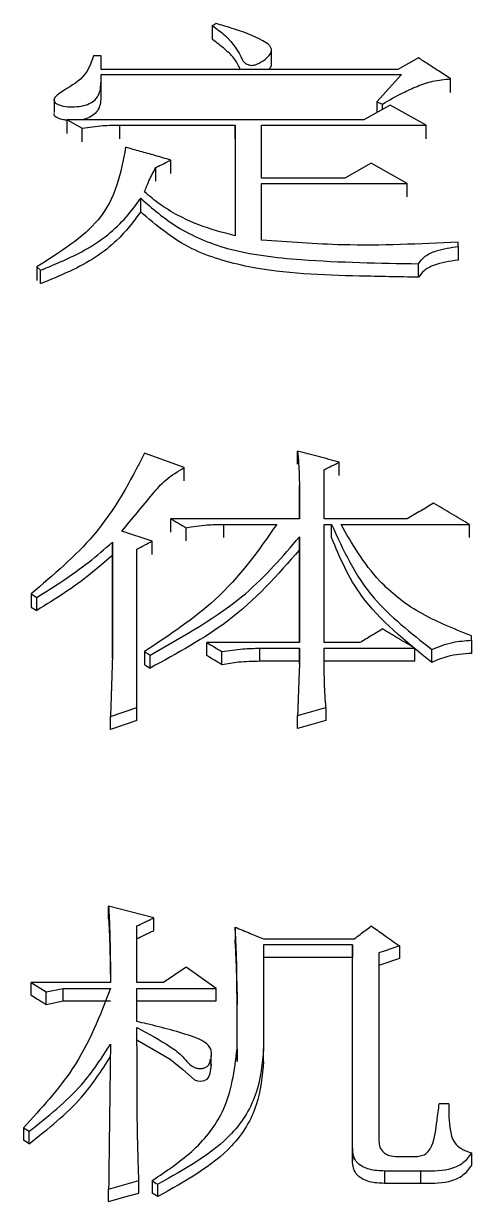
# Model space of a CAD drawing. Header units: millimetres. Extents: x 2003 to 4439, y 563 to 2285.
# Drawn here: x 2510.85 to 2513.41, y 2093.1 to 2099.85 of the extents above; entities that cross this region are included whole.
import ezdxf

# ---------------------------------------------------------------- set-up
doc = ezdxf.new("R2010")
doc.units = ezdxf.units.MM

msp = doc.modelspace()

# ---------------------------------------------------------------- linework, layer by layer
at = {"color": 7, "linetype": 'Continuous', "lineweight": 25}
for p, q in [((2512.269, 2099.6223), (2512.269, 2099.7015)), ((2511.2937, 2099.6661), (2511.2504, 2099.6661)), ((2511.2937, 2099.5883), (2511.2937, 2099.6661)), ((2513.111, 2099.6541), (2512.992, 2099.5883)), ((2511.2936, 2099.5583), (2513.0136, 2099.5583)), ((2512.992, 2099.5883), (2511.2937, 2099.5883)), ((2513.0136, 2099.5583), (2512.873, 2099.4019)), ((2511.2948, 2099.4532), (2511.2948, 2099.5322)), ((2513.2949, 2099.4557), (2513.2949, 2099.5342)), ((2511.026, 2099.4207), (2511.026, 2099.3419)), ((2512.9487, 2099.3838), (2512.7973, 2099.2993)), ((2512.873, 2099.4019), (2512.9054, 2099.3899)), ((2512.873, 2099.4019), (2512.873, 2099.3416)), ((2512.9054, 2099.3597), (2512.9054, 2099.3899)), ((2513.1542, 2099.2691), (2512.9487, 2099.3838)), ((2511.099, 2099.2994), (2511.1855, 2099.251)), ((2512.7973, 2099.2993), (2511.099, 2099.2994)), ((2511.099, 2099.2211), (2511.099, 2099.2994)), ((2511.1855, 2099.1728), (2511.1855, 2099.251)), ((2511.4018, 2099.2691), (2512.0617, 2099.2691)), ((2511.4018, 2099.1905), (2511.4018, 2099.2691)), ((2512.0617, 2099.2691), (2512.0617, 2098.6349)), ((2512.0617, 2099.1909), (2512.0617, 2099.2691)), ((2512.2131, 2099.2691), (2513.1542, 2099.2691)), ((2512.2131, 2098.9655), (2512.2131, 2099.2691)), ((2513.1542, 2099.1909), (2513.1542, 2099.2691)), ((2511.6074, 2098.9485), (2511.6074, 2099.0264)), ((2511.6939, 2098.991), (2511.6939, 2099.069)), ((2512.8405, 2099.0508), (2512.6891, 2098.9655)), ((2513.0461, 2098.935), (2512.8405, 2099.0508)), ((2512.6891, 2098.9655), (2512.2131, 2098.9655)), ((2512.2131, 2098.935), (2513.0461, 2098.935)), ((2512.2131, 2098.6103), (2512.2131, 2098.935)), ((2513.0461, 2098.8572), (2513.0461, 2098.935)), ((2511.5209, 2098.7714), (2511.5209, 2098.8495)), ((2513.3381, 2098.5733), (2513.3381, 2098.598)), ((2513.3381, 2098.5733), (2513.3381, 2098.4956)), ((2513.111, 2098.3974), (2513.111, 2098.4747)), ((2510.9259, 2098.4562), (2510.9259, 2098.3786)), ((2510.9259, 2098.4562), (2510.9475, 2098.4376)), ((2510.9475, 2098.3604), (2510.9475, 2098.4376)), ((2512.4187, 2097.325), (2512.4187, 2097.4011)), ((2511.7696, 2097.3059), (2511.5425, 2097.3884)), ((2512.6567, 2097.2616), (2512.6567, 2097.3376)), ((2511.7696, 2097.2299), (2511.7696, 2097.3059)), ((2512.5701, 2097.0126), (2512.5701, 2097.2932)), ((2512.4295, 2097.2041), (2512.4295, 2097.0126)), ((2512.4295, 2097.1282), (2512.4295, 2097.2041)), ((2512.4295, 2097.0126), (2512.4295, 2097.1282)), ((2512.4295, 2097.0126), (2511.6939, 2097.0127)), ((2513.0461, 2097.0126), (2512.5701, 2097.0126)), ((2511.5858, 2096.8845), (2511.4127, 2096.9422)), ((2511.7805, 2096.8858), (2511.7805, 2096.9615)), ((2511.9968, 2096.9807), (2512.2996, 2096.9807)), ((2511.9968, 2096.905), (2511.9968, 2096.9807)), ((2512.5701, 2096.9806), (2512.6134, 2096.9806)), ((2512.5701, 2096.3034), (2512.5701, 2096.9806)), ((2512.6134, 2096.905), (2512.6134, 2096.9806)), ((2512.6675, 2096.9806), (2513.4031, 2096.9806)), ((2513.4031, 2096.905), (2513.4031, 2096.9806)), ((2511.3586, 2096.8781), (2511.3586, 2096.2123)), ((2511.3586, 2096.8026), (2511.3586, 2096.8781)), ((2511.5858, 2096.809), (2511.5858, 2096.8845)), ((2512.4295, 2096.8347), (2512.4295, 2096.9103)), ((2512.4295, 2096.9102), (2512.4295, 2096.3034)), ((2511.3586, 2096.2122), (2511.3586, 2096.8026)), ((2511.4992, 2095.9314), (2511.4992, 2096.8396)), ((2512.4295, 2096.3034), (2512.4295, 2096.8346)), ((2510.8934, 2096.582), (2510.9259, 2096.5626)), ((2510.8934, 2096.582), (2510.8934, 2096.5069)), ((2510.9259, 2096.4875), (2510.9259, 2096.5626)), ((2510.8934, 2096.5069), (2510.9259, 2096.4875)), ((2513.4139, 2096.3163), (2513.4139, 2096.3423)), ((2513.4139, 2096.3163), (2513.4139, 2096.2415)), ((2511.5424, 2096.2514), (2511.5424, 2096.1767)), ((2512.4295, 2096.3034), (2511.8995, 2096.3034)), ((2511.8995, 2096.2286), (2511.8995, 2096.3034)), ((2511.986, 2096.1766), (2511.986, 2096.2513)), ((2512.2023, 2096.2708), (2512.4295, 2096.2708)), ((2512.2023, 2096.1961), (2512.2023, 2096.2708)), ((2512.4295, 2096.2708), (2512.4295, 2096.1797)), ((2512.4295, 2096.1961), (2512.4295, 2096.2708)), ((2512.7757, 2096.3033), (2512.5701, 2096.3034)), ((2512.5701, 2096.2708), (2513.0894, 2096.2708)), ((2512.5701, 2096.1992), (2512.5701, 2096.2708)), ((2513.0894, 2096.1961), (2513.0894, 2096.2708)), ((2513.1867, 2096.1896), (2513.1867, 2096.2643)), ((2511.5749, 2096.1572), (2511.5749, 2096.2319)), ((2512.4295, 2096.1961), (2512.2023, 2096.1961)), ((2512.4295, 2096.1797), (2512.4295, 2096.1961)), ((2513.0894, 2096.1961), (2512.5701, 2096.1961)), ((2511.3478, 2095.8789), (2511.4992, 2095.9314)), ((2511.4992, 2095.8571), (2511.4992, 2095.9314)), ((2512.581, 2095.9314), (2512.581, 2095.8571)), ((2511.3478, 2095.8047), (2511.3478, 2095.8789)), ((2511.4992, 2095.8571), (2511.3478, 2095.8047)), ((2512.4187, 2095.8112), (2512.4187, 2095.8855)), ((2511.5966, 2094.7263), (2511.337, 2094.7935)), ((2511.337, 2094.7206), (2511.337, 2094.7935)), ((2511.5966, 2094.6536), (2511.5966, 2094.7263)), ((2511.4992, 2094.3554), (2511.4992, 2094.6793)), ((2512.0617, 2094.6725), (2512.0617, 2094.5999)), ((2512.224, 2094.6052), (2512.7432, 2094.6052)), ((2512.224, 2094.5715), (2512.224, 2093.975)), ((2512.7324, 2094.5715), (2512.224, 2094.5715)), ((2512.7324, 2093.4059), (2512.7324, 2094.5715)), ((2512.7324, 2094.5715), (2512.7324, 2094.499)), ((2513.0028, 2094.5648), (2513.0028, 2094.4923)), ((2512.7324, 2094.499), (2512.224, 2094.499)), ((2512.7324, 2093.3349), (2512.7324, 2094.499)), ((2512.8838, 2094.5243), (2512.8839, 2093.4542)), ((2513.0028, 2094.4923), (2512.8838, 2094.4519)), ((2511.7805, 2094.4433), (2511.6507, 2094.3554)), ((2511.9536, 2094.3216), (2511.7805, 2094.4433)), ((2510.8935, 2094.3554), (2510.98, 2094.3012)), ((2511.3478, 2094.3554), (2510.8935, 2094.3554)), ((2510.8935, 2094.2832), (2510.8935, 2094.3554)), ((2510.98, 2094.3012), (2511.0774, 2094.3216)), ((2510.98, 2094.2291), (2510.98, 2094.3012)), ((2511.0774, 2094.3216), (2511.3478, 2094.3216)), ((2511.0774, 2094.2494), (2511.0774, 2094.3216)), ((2511.6507, 2094.3554), (2511.4992, 2094.3554)), ((2511.4992, 2094.3216), (2511.9536, 2094.3216)), ((2511.4992, 2094.1316), (2511.4992, 2094.3216)), ((2511.9536, 2094.2493), (2511.9536, 2094.3216)), ((2512.0726, 2093.975), (2512.0726, 2094.3012)), ((2512.0726, 2094.3012), (2512.0726, 2094.229)), ((2510.98, 2094.2291), (2511.0774, 2094.2494)), ((2511.0774, 2094.2494), (2511.3478, 2094.2494)), ((2511.4992, 2094.2494), (2511.9536, 2094.2493)), ((2512.0726, 2093.9032), (2512.0726, 2094.229)), ((2512.0726, 2093.975), (2512.0726, 2093.9032)), ((2512.224, 2093.9032), (2512.224, 2093.975)), ((2511.9242, 2093.8637), (2511.9242, 2093.9361)), ((2513.2841, 2093.6603), (2513.23, 2093.6603)), ((2510.8502, 2093.523), (2510.8826, 2093.5024)), ((2510.8502, 2093.523), (2510.8502, 2093.4518)), ((2510.8826, 2093.4312), (2510.8826, 2093.5024)), ((2510.8826, 2093.4312), (2510.8502, 2093.4518)), ((2512.7324, 2093.4059), (2512.7324, 2093.3349)), ((2512.992, 2093.3577), (2513.0894, 2093.3577)), ((2513.4139, 2093.3784), (2513.4139, 2093.3074)), ((2511.337, 2093.1711), (2511.5101, 2093.2195)), ((2511.5101, 2093.1487), (2511.5101, 2093.2195)), ((2513.1218, 2093.2748), (2512.9163, 2093.2748)), ((2512.9163, 2093.2748), (2512.9163, 2093.204)), ((2513.1218, 2093.2748), (2513.1218, 2093.204)), ((2511.337, 2093.1004), (2511.337, 2093.1711)), ((2511.6182, 2093.128), (2511.5858, 2093.1487)), ((2511.6182, 2093.128), (2511.6182, 2093.1988)), ((2513.1218, 2093.204), (2512.9163, 2093.204))]:
    msp.add_line(p, q, dxfattribs=at)
at = {"color": 7, "linetype": 'Continuous', "lineweight": 25, "flags": 128}
for points in [[(2511.9535, 2099.8511), (2511.947, 2099.8476), (2511.9405, 2099.844), (2511.932, 2099.8393)], [(2511.932, 2099.7599), (2511.932, 2099.7877), (2511.932, 2099.8135), (2511.932, 2099.8393)], [(2511.6939, 2096.937), (2511.6939, 2096.9559), (2511.6939, 2096.9748), (2511.6939, 2097.0127)], [(2511.5424, 2096.2514), (2511.5506, 2096.2464), (2511.5627, 2096.2391), (2511.5749, 2096.2319)], [(2511.5424, 2096.1767), (2511.5506, 2096.1717), (2511.5589, 2096.1668), (2511.5749, 2096.1572)], [(2512.4187, 2095.8855), (2512.4998, 2095.9084), (2512.581, 2095.9314)], [(2512.581, 2095.8571), (2512.4998, 2095.8342), (2512.4187, 2095.8112)], [(2513.0028, 2094.5648), (2512.958, 2094.5496), (2512.9209, 2094.537), (2512.8838, 2094.5243)], [(2511.4993, 2094.0257), (2511.6901, 2093.915), (2511.7617, 2093.8571), (2511.8289, 2093.7966), (2511.8465, 2093.7914), (2511.8656, 2093.7904), (2511.8848, 2093.794), (2511.9004, 2093.8018), (2511.9097, 2093.8116), (2511.9193, 2093.8337), (2511.9251, 2093.8841), (2511.9167, 2093.9114), (2511.9167, 2093.9114)], [(2511.5858, 2093.2195), (2511.5939, 2093.2143), (2511.602, 2093.2091), (2511.6101, 2093.204), (2511.6182, 2093.1988)], [(2511.5858, 2093.2195), (2511.5858, 2093.1885), (2511.5858, 2093.1686), (2511.5858, 2093.1487)], [(2511.337, 2093.1004), (2511.3835, 2093.1134), (2511.43, 2093.1264), (2511.5101, 2093.1487)]]:
    msp.add_lwpolyline(points, dxfattribs=at)
at = {"color": 7, "linetype": 'Continuous', "lineweight": 25}
for points, knots in [([(2511.932, 2099.8393), (2511.9578, 2099.82), (2512.0349, 2099.7629), (2512.0817, 2099.6878), (2512.1098, 2099.6303), (2512.1253, 2099.6193), (2512.1415, 2099.6132), (2512.156, 2099.6111), (2512.1714, 2099.6125), (2512.1999, 2099.6226), (2512.2313, 2099.6438), (2512.2605, 2099.6701), (2512.2702, 2099.6936), (2512.2681, 2099.7123), (2512.2524, 2099.7328), (2512.1831, 2099.7773), (2512.0751, 2099.8144), (2511.9821, 2099.8425), (2511.9535, 2099.8511)], [0, 0, 0, 0, 0.115812, 0.344661, 0.368828, 0.393191, 0.409898, 0.422378, 0.434924, 0.453159, 0.514674, 0.56658, 0.599651, 0.625811, 0.651928, 0.703899, 0.908913, 1, 1, 1, 1]), ([(2512.091, 2099.5883), (2512.0821, 2099.6074), (2512.0629, 2099.6489), (2512.0032, 2099.7052), (2511.9559, 2099.7415), (2511.932, 2099.7599)], [0, 0, 0, 0, 0.2983398, 0.6458944, 1, 1, 1, 1]), ([(2511.2504, 2099.6661), (2511.234, 2099.6183), (2511.2042, 2099.5317), (2511.0796, 2099.4714), (2511.0282, 2099.4289), (2511.0212, 2099.4099), (2511.0309, 2099.3964), (2511.0491, 2099.3857), (2511.0823, 2099.3758), (2511.13, 2099.372), (2511.1809, 2099.3772), (2511.2277, 2099.3902), (2511.2777, 2099.4247), (2511.2951, 2099.4855), (2511.2941, 2099.534), (2511.2936, 2099.5583)], [0, 0, 0, 0, 0.230315, 0.416653, 0.453363, 0.487574, 0.504133, 0.522235, 0.561764, 0.612067, 0.663426, 0.714082, 0.762172, 0.881162, 1, 1, 1, 1]), ([(2512.2682, 2099.6218), (2512.2682, 2099.6171), (2512.2682, 2099.6052), (2512.2593, 2099.5946), (2512.2541, 2099.5883)], [0, 0, 0, 0, 0.402467, 1, 1, 1, 1]), ([(2513.2949, 2099.5342), (2513.2718, 2099.5493), (2513.2297, 2099.5768), (2513.1684, 2099.6168), (2513.1301, 2099.6417), (2513.111, 2099.6541)], [0, 0, 0, 0, 0.375947, 0.687973, 1, 1, 1, 1]), ([(2512.9054, 2099.3899), (2512.943, 2099.4119), (2513.0051, 2099.4483), (2513.1017, 2099.4917), (2513.1913, 2099.5246), (2513.2602, 2099.531), (2513.2949, 2099.5342)], [0, 0, 0, 0, 0.3348362, 0.5537451, 0.7753729, 1, 1, 1, 1]), ([(2511.2928, 2099.4527), (2511.2929, 2099.4373), (2511.2933, 2099.3976), (2511.2777, 2099.3454), (2511.2275, 2099.3119), (2511.1957, 2099.3012), (2511.1774, 2099.2995), (2511.1758, 2099.2994)], [0, 0, 0, 0, 0.25392, 0.65271, 0.81396, 0.983894, 1, 1, 1, 1]), ([(2511.099, 2099.2974), (2511.0924, 2099.2978), (2511.0726, 2099.2989), (2511.049, 2099.3071), (2511.0311, 2099.3176), (2511.0227, 2099.3278), (2511.0258, 2099.3347), (2511.0274, 2099.3382)], [0, 0, 0, 0, 0.176499, 0.533205, 0.696493, 0.845795, 1, 1, 1, 1]), ([(2511.1855, 2099.251), (2511.2253, 2099.257), (2511.2964, 2099.2678), (2511.3696, 2099.2687), (2511.4018, 2099.2691)], [0, 0, 0, 0, 0.5588348, 1, 1, 1, 1]), ([(2511.4342, 2099.1419), (2511.4072, 2098.9961), (2511.3581, 2098.7318), (2511.0596, 2098.5415), (2510.9259, 2098.4562)], [0, 0, 0, 0, 0.5518947, 1, 1, 1, 1]), ([(2511.6939, 2099.069), (2511.6632, 2099.0776), (2511.6046, 2099.0941), (2511.5181, 2099.1184), (2511.4622, 2099.1341), (2511.4343, 2099.1419)], [0, 0, 0, 0, 0.354383, 0.677192, 1, 1, 1, 1]), ([(2511.5425, 2098.8862), (2511.5505, 2098.9072), (2511.5637, 2098.9414), (2511.5871, 2098.9879), (2511.6006, 2099.0136), (2511.6074, 2099.0264)], [0, 0, 0, 0, 0.443144, 0.721519, 1, 1, 1, 1]), ([(2511.6074, 2099.0264), (2511.6218, 2099.0335), (2511.6506, 2099.0477), (2511.6795, 2099.0619), (2511.6939, 2099.069)], [0, 0, 0, 0, 0.499998, 1, 1, 1, 1]), ([(2512.0617, 2098.6349), (2511.9902, 2098.6535), (2511.873, 2098.6839), (2511.7332, 2098.7504), (2511.628, 2098.8136), (2511.5709, 2098.8621), (2511.5425, 2098.8862)], [0, 0, 0, 0, 0.3463703, 0.567178, 0.7849776, 1, 1, 1, 1]), ([(2510.9475, 2098.4376), (2511.0339, 2098.4732), (2511.175, 2098.5315), (2511.3365, 2098.638), (2511.4407, 2098.7408), (2511.4942, 2098.8134), (2511.5209, 2098.8495)], [0, 0, 0, 0, 0.347372, 0.56793, 0.785018, 1, 1, 1, 1]), ([(2511.5209, 2098.8495), (2511.5869, 2098.7917), (2511.7197, 2098.6755), (2512.035, 2098.5386), (2512.519, 2098.4842), (2512.8871, 2098.4783), (2513.111, 2098.4747)], [0, 0, 0, 0, 0.1896226, 0.3813011, 0.6238123, 1, 1, 1, 1]), ([(2511.5209, 2098.7714), (2511.4787, 2098.7156), (2511.4088, 2098.6231), (2511.2663, 2098.5091), (2511.115, 2098.4284), (2511.0036, 2098.3829), (2510.9475, 2098.3601)], [0, 0, 0, 0, 0.332711, 0.551426, 0.774321, 1, 1, 1, 1]), ([(2513.111, 2098.397), (2512.9988, 2098.3991), (2512.674, 2098.4052), (2512.2228, 2098.4211), (2511.7712, 2098.5551), (2511.6099, 2098.6945), (2511.5209, 2098.7714)], [0, 0, 0, 0, 0.188584, 0.546058, 0.749485, 1, 1, 1, 1]), ([(2513.3381, 2098.598), (2513.1176, 2098.5877), (2512.7417, 2098.5702), (2512.3678, 2098.5986), (2512.2131, 2098.6103)], [0, 0, 0, 0, 0.586461, 1, 1, 1, 1]), ([(2513.111, 2098.4747), (2513.1221, 2098.4897), (2513.1448, 2098.5203), (2513.2259, 2098.5576), (2513.2953, 2098.5673), (2513.3381, 2098.5733)], [0, 0, 0, 0, 0.268929, 0.548046, 1, 1, 1, 1]), ([(2513.3381, 2098.4956), (2513.2891, 2098.4885), (2513.216, 2098.478), (2513.1397, 2098.4374), (2513.1203, 2098.4102), (2513.111, 2098.397)], [0, 0, 0, 0, 0.513331, 0.76592, 1, 1, 1, 1]), ([(2512.4187, 2097.4011), (2512.4208, 2097.3773), (2512.4247, 2097.3327), (2512.4279, 2097.2671), (2512.429, 2097.2251), (2512.4295, 2097.2041)], [0, 0, 0, 0, 0.362394, 0.681159, 1, 1, 1, 1]), ([(2512.6567, 2097.3376), (2512.617, 2097.3482), (2512.5377, 2097.3694), (2512.4583, 2097.3905), (2512.4187, 2097.4011)], [0, 0, 0, 0, 0.5, 1, 1, 1, 1]), ([(2511.5425, 2097.3884), (2511.459, 2097.227), (2511.3088, 2096.9366), (2511.0212, 2096.6911), (2510.8934, 2096.582)], [0, 0, 0, 0, 0.555605, 1, 1, 1, 1]), ([(2512.5701, 2097.2932), (2512.5845, 2097.3006), (2512.6134, 2097.3154), (2512.6422, 2097.3302), (2512.6567, 2097.3376)], [0, 0, 0, 0, 0.499999, 1, 1, 1, 1]), ([(2511.4127, 2096.9422), (2511.4719, 2097.0131), (2511.5544, 2097.1119), (2511.6597, 2097.2407), (2511.7328, 2097.2841), (2511.7696, 2097.3059)], [0, 0, 0, 0, 0.5576511, 0.7774769, 1, 1, 1, 1]), ([(2513.1975, 2097.1021), (2513.1723, 2097.0872), (2513.1218, 2097.0574), (2513.0713, 2097.0276), (2513.0461, 2097.0126)], [0, 0, 0, 0, 0.499998, 1, 1, 1, 1]), ([(2513.4031, 2096.9806), (2513.3688, 2097.0009), (2513.3003, 2097.0414), (2513.2318, 2097.0819), (2513.1975, 2097.1021)], [0, 0, 0, 0, 0.5, 1, 1, 1, 1]), ([(2511.6939, 2097.0127), (2511.7083, 2097.0041), (2511.7372, 2096.9871), (2511.766, 2096.97), (2511.7805, 2096.9615)], [0, 0, 0, 0, 0.499998, 1, 1, 1, 1]), ([(2512.2996, 2096.9807), (2512.1946, 2096.8305), (2512.0052, 2096.5596), (2511.6851, 2096.3464), (2511.5424, 2096.2514)], [0, 0, 0, 0, 0.5542561, 1, 1, 1, 1]), ([(2511.7805, 2096.9615), (2511.8202, 2096.9678), (2511.8914, 2096.9792), (2511.9645, 2096.9802), (2511.9968, 2096.9807)], [0, 0, 0, 0, 0.558835, 1, 1, 1, 1]), ([(2512.6134, 2096.9806), (2512.6793, 2096.8345), (2512.798, 2096.571), (2513.0669, 2096.3589), (2513.1867, 2096.2643)], [0, 0, 0, 0, 0.554476, 1, 1, 1, 1]), ([(2513.4139, 2096.3423), (2513.3102, 2096.3835), (2513.1049, 2096.4652), (2512.8358, 2096.6848), (2512.731, 2096.8691), (2512.6675, 2096.9806)], [0, 0, 0, 0, 0.286997, 0.568308, 1, 1, 1, 1]), ([(2510.9259, 2096.5626), (2510.9764, 2096.5939), (2511.0801, 2096.6582), (2511.2258, 2096.7631), (2511.3142, 2096.8397), (2511.3586, 2096.8781)], [0, 0, 0, 0, 0.321149, 0.659611, 1, 1, 1, 1]), ([(2511.4992, 2096.8396), (2511.5136, 2096.8471), (2511.5425, 2096.8621), (2511.5713, 2096.8771), (2511.5858, 2096.8845)], [0, 0, 0, 0, 0.499999, 1, 1, 1, 1]), ([(2511.5749, 2096.2319), (2511.7699, 2096.3423), (2512.115, 2096.5376), (2512.3342, 2096.7973), (2512.4295, 2096.9102)], [0, 0, 0, 0, 0.565165, 1, 1, 1, 1]), ([(2513.1867, 2096.1896), (2513.0368, 2096.3111), (2512.7715, 2096.5262), (2512.6614, 2096.7901), (2512.6134, 2096.905)], [0, 0, 0, 0, 0.564733, 1, 1, 1, 1]), ([(2511.3586, 2096.8026), (2511.3168, 2096.7663), (2511.231, 2096.6919), (2511.0858, 2096.5868), (2510.9793, 2096.5206), (2510.9259, 2096.4875)], [0, 0, 0, 0, 0.321411, 0.659849, 1, 1, 1, 1]), ([(2512.4295, 2096.8346), (2512.3046, 2096.6916), (2512.0793, 2096.4333), (2511.7305, 2096.2423), (2511.5749, 2096.1572)], [0, 0, 0, 0, 0.554008, 1, 1, 1, 1]), ([(2512.9055, 2096.3813), (2512.8838, 2096.3683), (2512.8406, 2096.3423), (2512.7973, 2096.3163), (2512.7757, 2096.3033)], [0, 0, 0, 0, 0.499998, 1, 1, 1, 1]), ([(2513.0894, 2096.2708), (2513.0587, 2096.2893), (2512.9974, 2096.3261), (2512.9361, 2096.3629), (2512.9055, 2096.3813)], [0, 0, 0, 0, 0.5, 1, 1, 1, 1]), ([(2513.1867, 2096.2643), (2513.2257, 2096.28), (2513.296, 2096.3083), (2513.3775, 2096.3139), (2513.4139, 2096.3163)], [0, 0, 0, 0, 0.554344, 1, 1, 1, 1]), ([(2511.8995, 2096.3034), (2511.9139, 2096.2947), (2511.9427, 2096.2774), (2511.9716, 2096.26), (2511.986, 2096.2513)], [0, 0, 0, 0, 0.499998, 1, 1, 1, 1]), ([(2511.986, 2096.2513), (2512.0258, 2096.2578), (2512.0969, 2096.2694), (2512.1701, 2096.2704), (2512.2023, 2096.2708)], [0, 0, 0, 0, 0.558835, 1, 1, 1, 1]), ([(2511.3586, 2096.2123), (2511.3585, 2096.2104), (2511.3584, 2096.2068), (2511.3582, 2096.2013), (2511.3581, 2096.1958), (2511.3579, 2096.1903), (2511.3577, 2096.1848), (2511.3575, 2096.1793), (2511.3573, 2096.1737), (2511.3572, 2096.1682), (2511.357, 2096.1627), (2511.3568, 2096.1572), (2511.3566, 2096.1517), (2511.3564, 2096.1462), (2511.3563, 2096.1407), (2511.3561, 2096.1352), (2511.3559, 2096.1297), (2511.3557, 2096.1242), (2511.3556, 2096.1196), (2511.3554, 2096.115), (2511.3553, 2096.1104), (2511.3551, 2096.1049), (2511.3549, 2096.0994), (2511.3547, 2096.0938), (2511.3546, 2096.0883), (2511.3544, 2096.0828), (2511.3542, 2096.0773), (2511.354, 2096.0727), (2511.3539, 2096.0681), (2511.3537, 2096.0635), (2511.3536, 2096.058), (2511.3534, 2096.0524), (2511.3532, 2096.0469), (2511.353, 2096.0414), (2511.3529, 2096.0359), (2511.3527, 2096.0304), (2511.3525, 2096.0258), (2511.3524, 2096.0211), (2511.3522, 2096.0165), (2511.352, 2096.011), (2511.3517, 2096), (2511.3504, 2095.9613), (2511.3491, 2095.9191), (2511.348, 2095.8842), (2511.3478, 2095.8789)], [0, 0, 0, 0, 0.016565, 0.03313, 0.049695, 0.066259, 0.082824, 0.099389, 0.115954, 0.132519, 0.149084, 0.165648, 0.182213, 0.198778, 0.215343, 0.231908, 0.248473, 0.265037, 0.281602, 0.289885, 0.306449, 0.323014, 0.339579, 0.356144, 0.372709, 0.389274, 0.405838, 0.422403, 0.430686, 0.447251, 0.463815, 0.48038, 0.496945, 0.51351, 0.530075, 0.54664, 0.563204, 0.571487, 0.588052, 0.604616, 0.621181, 0.687441, 0.952478, 1, 1, 1, 1]), ([(2511.986, 2096.1766), (2511.9716, 2096.1853), (2511.9427, 2096.2026), (2511.9139, 2096.2199), (2511.8995, 2096.2286)], [0, 0, 0, 0, 0.500002, 1, 1, 1, 1]), ([(2512.2023, 2096.1961), (2512.1612, 2096.1953), (2512.088, 2096.1939), (2512.0171, 2096.1819), (2511.986, 2096.1766)], [0, 0, 0, 0, 0.561085, 1, 1, 1, 1]), ([(2512.4295, 2096.1797), (2512.4281, 2096.1407), (2512.4265, 2096.0992), (2512.4249, 2096.0552), (2512.4246, 2096.0455), (2512.4242, 2096.0357), (2512.4238, 2096.0259), (2512.4236, 2096.0186), (2512.4232, 2096.0088), (2512.4229, 2095.999), (2512.4225, 2095.9892), (2512.4222, 2095.9819), (2512.4219, 2095.9721), (2512.4216, 2095.9635), (2512.4213, 2095.9561), (2512.4211, 2095.9512), (2512.4209, 2095.9464), (2512.4207, 2095.9415), (2512.4206, 2095.9378), (2512.4205, 2095.9341), (2512.4203, 2095.9292), (2512.4201, 2095.9243), (2512.4199, 2095.9194), (2512.4198, 2095.9157), (2512.4196, 2095.9108), (2512.4194, 2095.9059), (2512.4193, 2095.901), (2512.4191, 2095.8973), (2512.4189, 2095.8922), (2512.4188, 2095.8882), (2512.4187, 2095.8855)], [0, 0, 0, 0, 0.398889, 0.42382, 0.44875, 0.498611, 0.523542, 0.548473, 0.573403, 0.623264, 0.648195, 0.673125, 0.698056, 0.747917, 0.760382, 0.772848, 0.797778, 0.810243, 0.822709, 0.835174, 0.847639, 0.87257, 0.885035, 0.8975, 0.909966, 0.934896, 0.947361, 0.959827, 0.972292, 1, 1, 1, 1]), ([(2512.581, 2095.9314), (2512.5793, 2095.9545), (2512.5761, 2096.0008), (2512.5717, 2096.0902), (2512.5707, 2096.1562), (2512.5701, 2096.1992)], [0, 0, 0, 0, 0.258773, 0.517554, 1, 1, 1, 1]), ([(2513.4139, 2096.2415), (2513.3676, 2096.238), (2513.2857, 2096.2319), (2513.2167, 2096.2024), (2513.1867, 2096.1896)], [0, 0, 0, 0, 0.565376, 1, 1, 1, 1]), ([(2511.337, 2094.7935), (2511.3393, 2094.7449), (2511.3439, 2094.6478), (2511.3469, 2094.5018), (2511.3475, 2094.4042), (2511.3478, 2094.3554)], [0, 0, 0, 0, 0.334125, 0.667044, 1, 1, 1, 1]), ([(2511.337, 2094.7206), (2511.3393, 2094.672), (2511.3439, 2094.5751), (2511.3465, 2094.4533), (2511.347, 2094.38), (2511.3472, 2094.3554)], [0, 0, 0, 0, 0.400506, 0.798788, 1, 1, 1, 1]), ([(2511.4992, 2094.6793), (2511.5129, 2094.6859), (2511.5359, 2094.697), (2511.5684, 2094.7127), (2511.5872, 2094.7218), (2511.5966, 2094.7263)], [0, 0, 0, 0, 0.419956, 0.709979, 1, 1, 1, 1]), ([(2511.4992, 2094.6066), (2511.5129, 2094.6132), (2511.5359, 2094.6243), (2511.5684, 2094.64), (2511.5872, 2094.649), (2511.5966, 2094.6536)], [0, 0, 0, 0, 0.420135, 0.710066, 1, 1, 1, 1]), ([(2512.0726, 2094.3012), (2512.0722, 2094.3488), (2512.0715, 2094.4346), (2512.0675, 2094.5584), (2512.0636, 2094.6345), (2512.0617, 2094.6725)], [0, 0, 0, 0, 0.382976, 0.691466, 1, 1, 1, 1]), ([(2512.0617, 2094.6725), (2512.0761, 2094.6666), (2512.105, 2094.6546), (2512.1591, 2094.6322), (2512.1987, 2094.6157), (2512.224, 2094.6052)], [0, 0, 0, 0, 0.266473, 0.532946, 1, 1, 1, 1]), ([(2512.7432, 2094.6052), (2512.7545, 2094.6138), (2512.7764, 2094.6305), (2512.8088, 2094.6551), (2512.83, 2094.6712), (2512.8406, 2094.6793)], [0, 0, 0, 0, 0.34784, 0.673919, 1, 1, 1, 1]), ([(2512.8406, 2094.6793), (2512.8641, 2094.6627), (2512.9029, 2094.6354), (2512.957, 2094.5972), (2512.9875, 2094.5756), (2513.0028, 2094.5648)], [0, 0, 0, 0, 0.434497, 0.717248, 1, 1, 1, 1]), ([(2512.0726, 2094.229), (2512.0722, 2094.2766), (2512.0715, 2094.3624), (2512.0675, 2094.4859), (2512.0636, 2094.5619), (2512.0617, 2094.5999)], [0, 0, 0, 0, 0.383474, 0.691715, 1, 1, 1, 1]), ([(2511.3478, 2094.3216), (2511.2871, 2094.1643), (2511.178, 2093.8818), (2510.9509, 2093.6332), (2510.8502, 2093.523)], [0, 0, 0, 0, 0.556811, 1, 1, 1, 1]), ([(2510.8935, 2094.2832), (2510.9058, 2094.2754), (2510.9264, 2094.2626), (2510.9553, 2094.2445), (2510.9718, 2094.2342), (2510.98, 2094.2291)], [0, 0, 0, 0, 0.428611, 0.714305, 1, 1, 1, 1]), ([(2511.4993, 2094.0976), (2511.5649, 2094.0621), (2511.6598, 2094.0108), (2511.7667, 2093.9322), (2511.8009, 2093.876), (2511.8474, 2093.862), (2511.8672, 2093.8614), (2511.8862, 2093.8651), (2511.9014, 2093.8731), (2511.9138, 2093.8873), (2511.9233, 2093.9179), (2511.9305, 2093.9543), (2511.9132, 2093.9923), (2511.8807, 2094.0204), (2511.7613, 2094.0678), (2511.6297, 2094.1008), (2511.5182, 2094.1271), (2511.4992, 2094.1316)], [0, 0, 0, 0, 0.209542, 0.302718, 0.395823, 0.412031, 0.428214, 0.444989, 0.461063, 0.475111, 0.504204, 0.574217, 0.604801, 0.646447, 0.701904, 0.949434, 1, 1, 1, 1]), ([(2511.5101, 2093.2195), (2511.5098, 2093.228), (2511.5092, 2093.2451), (2511.5086, 2093.2664), (2511.508, 2093.2834), (2511.5076, 2093.2962), (2511.5073, 2093.309), (2511.5069, 2093.3217), (2511.5065, 2093.3345), (2511.506, 2093.3515), (2511.5054, 2093.3728), (2511.5047, 2093.3983), (2511.504, 2093.4238), (2511.5034, 2093.4493), (2511.5028, 2093.4747), (2511.5023, 2093.5002), (2511.5017, 2093.5341), (2511.5006, 2093.6274), (2511.5003, 2093.7288), (2511.4999, 2093.8174), (2511.4999, 2093.8427), (2511.4998, 2093.8554), (2511.4998, 2093.8722), (2511.4997, 2093.8891), (2511.4997, 2093.9059), (2511.4996, 2093.9185), (2511.4996, 2093.9311), (2511.4996, 2093.9438), (2511.4995, 2093.9564), (2511.4995, 2093.969), (2511.4995, 2093.9816), (2511.4995, 2093.9942), (2511.4994, 2094.0047), (2511.4994, 2094.0131), (2511.4994, 2094.0194), (2511.4994, 2094.0257), (2511.4994, 2094.032), (2511.4994, 2094.0383), (2511.4993, 2094.0446), (2511.4993, 2094.053), (2511.4993, 2094.0614), (2511.4993, 2094.0698), (2511.4993, 2094.0761), (2511.4993, 2094.0824), (2511.4993, 2094.0896), (2511.4992, 2094.0946), (2511.4992, 2094.0976)], [0, 0, 0, 0, 0.028899, 0.057798, 0.072248, 0.086697, 0.101147, 0.115596, 0.130046, 0.144495, 0.173394, 0.202293, 0.231192, 0.260091, 0.28899, 0.317889, 0.346789, 0.404587, 0.63578, 0.693578, 0.708028, 0.722478, 0.736927, 0.765826, 0.780276, 0.794725, 0.809175, 0.823624, 0.838074, 0.852523, 0.866973, 0.881422, 0.895872, 0.903096, 0.910321, 0.917546, 0.924771, 0.931996, 0.93922, 0.946445, 0.960895, 0.968119, 0.975344, 0.982569, 0.989794, 1, 1, 1, 1]), ([(2510.8826, 2093.5024), (2510.99, 2093.5879), (2511.1804, 2093.7395), (2511.2969, 2093.9225), (2511.3477, 2094.0023)], [0, 0, 0, 0, 0.564151, 1, 1, 1, 1]), ([(2511.3478, 2094.0023), (2511.3464, 2093.9003), (2511.345, 2093.792), (2511.3434, 2093.6768), (2511.3431, 2093.6512), (2511.3428, 2093.6256), (2511.3424, 2093.6), (2511.3421, 2093.5743), (2511.3418, 2093.5487), (2511.3414, 2093.523), (2511.3411, 2093.4973), (2511.3408, 2093.4716), (2511.3405, 2093.4459), (2511.3401, 2093.4202), (2511.3398, 2093.3945), (2511.3394, 2093.3623), (2511.3391, 2093.3365), (2511.3388, 2093.3107), (2511.3384, 2093.285), (2511.3381, 2093.2592), (2511.3378, 2093.2333), (2511.3376, 2093.2172), (2511.3374, 2093.202), (2511.3372, 2093.1877), (2511.3371, 2093.1766), (2511.337, 2093.1711)], [0, 0, 0, 0, 0.37025, 0.393391, 0.416531, 0.462812, 0.485953, 0.509093, 0.555374, 0.578515, 0.601655, 0.647937, 0.671077, 0.694218, 0.740499, 0.763639, 0.80992, 0.833061, 0.856201, 0.902482, 0.925623, 0.948764, 0.960334, 0.980167, 1, 1, 1, 1]), ([(2511.5858, 2093.2195), (2511.6709, 2093.2765), (2511.8391, 2093.389), (2512.0334, 2093.648), (2512.0578, 2093.8515), (2512.0725, 2093.975)], [0, 0, 0, 0, 0.287344, 0.567754, 1, 1, 1, 1]), ([(2512.224, 2093.975), (2512.2166, 2093.8911), (2512.2016, 2093.7224), (2512.0299, 2093.4286), (2511.7755, 2093.2866), (2511.6182, 2093.1988)], [0, 0, 0, 0, 0.274101, 0.551296, 1, 1, 1, 1]), ([(2510.8826, 2093.4312), (2510.99, 2093.5166), (2511.1804, 2093.668), (2511.2969, 2093.8508), (2511.3477, 2093.9305)], [0, 0, 0, 0, 0.56421, 1, 1, 1, 1]), ([(2512.224, 2093.9032), (2512.2166, 2093.8194), (2512.2016, 2093.6509), (2512.0298, 2093.3575), (2511.7755, 2093.2157), (2511.6182, 2093.128)], [0, 0, 0, 0, 0.274008, 0.551158, 1, 1, 1, 1]), ([(2513.0894, 2093.3577), (2513.1001, 2093.3582), (2513.1216, 2093.3593), (2513.1493, 2093.37), (2513.1725, 2093.3896), (2513.2056, 2093.4533), (2513.2141, 2093.5469), (2513.2255, 2093.6281), (2513.23, 2093.6603)], [0, 0, 0, 0, 0.06555, 0.131385, 0.187199, 0.284615, 0.7156, 1, 1, 1, 1]), ([(2513.2841, 2093.6603), (2513.2842, 2093.6091), (2513.2845, 2093.5311), (2513.3083, 2093.4363), (2513.3634, 2093.3969), (2513.3969, 2093.3846), (2513.4139, 2093.3784)], [0, 0, 0, 0, 0.492388, 0.748171, 0.872567, 1, 1, 1, 1]), ([(2512.8839, 2093.4542), (2512.8844, 2093.4429), (2512.8855, 2093.4204), (2512.8989, 2093.3926), (2512.9196, 2093.3736), (2512.9491, 2093.3602), (2512.9751, 2093.3587), (2512.992, 2093.3577)], [0, 0, 0, 0, 0.24079, 0.483382, 0.613891, 0.747761, 1, 1, 1, 1]), ([(2512.9163, 2093.2748), (2512.8867, 2093.276), (2512.8287, 2093.2782), (2512.7613, 2093.314), (2512.7354, 2093.3614), (2512.7334, 2093.3911), (2512.7324, 2093.4059)], [0, 0, 0, 0, 0.294497, 0.575733, 0.789018, 1, 1, 1, 1]), ([(2513.4139, 2093.3784), (2513.4, 2093.3579), (2513.3718, 2093.3164), (2513.2647, 2093.2706), (2513.1767, 2093.2732), (2513.1218, 2093.2748)], [0, 0, 0, 0, 0.268924, 0.544059, 1, 1, 1, 1]), ([(2512.9163, 2093.204), (2512.8867, 2093.2051), (2512.8287, 2093.2074), (2512.7614, 2093.2431), (2512.7354, 2093.2905), (2512.7334, 2093.3201), (2512.7324, 2093.3349)], [0, 0, 0, 0, 0.29468, 0.575963, 0.789151, 1, 1, 1, 1]), ([(2513.4139, 2093.3074), (2513.4, 2093.2869), (2513.3718, 2093.2455), (2513.2647, 2093.1997), (2513.1767, 2093.2023), (2513.1218, 2093.204)], [0, 0, 0, 0, 0.268765, 0.543897, 1, 1, 1, 1])]:
    msp.add_open_spline(points, degree=3, knots=knots, dxfattribs=at)

doc.saveas('drawing.dxf')
